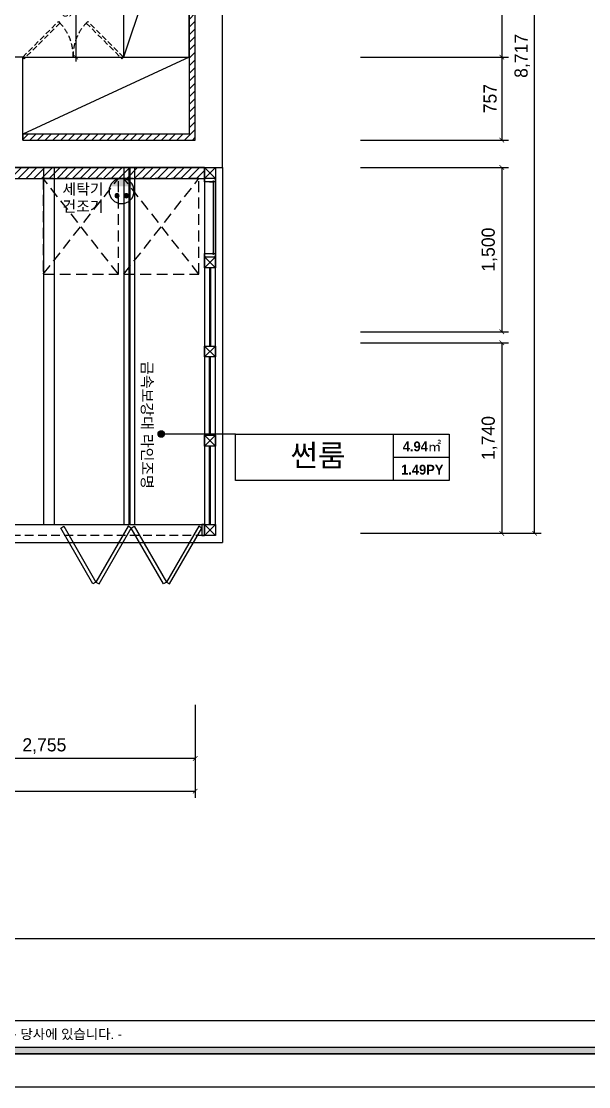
# Model space of a CAD drawing. Header units: inches. Extents: x 45519 to 207552, y -100391 to 47052.
# Drawn here: x 184330 to 189512, y 18587 to 28313 of the extents above; entities that cross this region are included whole.
import ezdxf
from ezdxf.enums import TextEntityAlignment as Align

# ---------------------------------------------------------------- set-up
doc = ezdxf.new("R2010")
doc.units = ezdxf.units.IN
doc.header["$LTSCALE"] = 100
doc.header["$MEASUREMENT"] = 0
doc.header["$PDSIZE"] = 700.071425
for name, pattern in [('DASHED', [0.75, 0.5, -0.25]), ('DASHEDX2', [1.5, 1, -0.5]), ('DH-HID2', [1.2, 0.8, -0.4])]:
    doc.linetypes.add(name, pattern=pattern)
for name, color, linetype in [('0-ELC TEXT', 7, 'Continuous'), ('03-TEXT', 3, 'Continuous'), ('03-WAL NEW', 3, 'Continuous'), ('06-FUR', 6, 'Continuous'), ('07-DIM', 1, 'Continuous'), ('07-DIM WAL', 5, 'Continuous'), ('2-con', 2, 'Continuous'), ('3.기호.계단선', 30, 'Continuous'), ('7', 7, 'Continuous'), ('CO-BATH', 6, 'Continuous'), ('CO-DO-FR', 7, 'Continuous'), ('CO-DOOR', 8, 'Continuous'), ('F-SYM', 7, 'Continuous'), ('fin', 5, 'Continuous'), ('FORM(YOURNAME)-11', 1, 'Continuous'), ('FUR', 8, 'DASHED'), ('RC-LIGHT', 7, 'Continuous'), ('설비', 140, 'Continuous')]:
    doc.layers.add(name, color=color, linetype=linetype)
doc.styles.add('HY 울릉도 L', font='')
doc.styles.add('YOURNAME', font='HY울릉도M.TTF')
doc.styles.add('넥슨고딕', font='NEXONLv1GothicBold.ttf')
doc.styles.add('마감재', font='stylu.ttf')
doc.styles.add('코레일둥고', font='Korail_Round_Gothic_Medium.ttf')
doc.styles.get('HY 울릉도 L').set_extended_font_data('HY울릉도L')
doc.dimstyles.new('40', dxfattribs={"dimscale": 40, "dimtxt": 2, "dimasz": 1, "dimexe": 1, "dimexo": 1, "dimgap": 1, "dimtad": 1, "dimdec": 0, "dimrnd": 0.05, "dimdsep": 46, "dimlunit": 6, "dimtxsty": 'HY 울릉도 L', "dimblk": 'ARCHTICK', "dimcen": 2.5, "dimdle": 1, "dimclrd": 133, "dimclre": 133, "dimclrt": 30, "dimadec": 0, "dimazin": 0, "dimtfac": 1, "dimtdec": 0, "dimtix": 1, "dimtmove": 2, "dimatfit": 3, "dimldrblk": 'ARCHTICK', "dimfxl": 0, "dimlwd": -1, "dimlwe": -1, "dimarcsym": 0})
doc.dimstyles.new('벽치수 Copy of DIM-50', dxfattribs={"dimscale": 60, "dimtxt": 2, "dimasz": 0.7, "dimexe": 1, "dimexo": 1, "dimgap": 0.7, "dimtad": 1, "dimdec": 0, "dimzin": 1, "dimdsep": 46, "dimlunit": 6, "dimtxsty": '마감재', "dimblk": 'ARCHTICK', "dimcen": -0.09, "dimclrd": 1, "dimclre": 1, "dimclrt": 3, "dimadec": 0, "dimazin": 0, "dimtfac": 1, "dimtdec": 0, "dimtix": 1, "dimtmove": 2, "dimatfit": 0, "dimldrblk": 'ARCHTICK', "dimfxl": 0, "dimtolj": 1, "dimtzin": 0, "dimarcsym": 0})

# ---------------------------------------------------------------- blocks, each defined once
blk = doc.blocks.new('FORM-PLAN')
at = {"layer": 'FORM(YOURNAME)-11'}
h = blk.add_hatch(color=256, dxfattribs=at)
h.dxf.hatch_style = 1
h.paths.add_polyline_path([(-71444, 55115), (10556, 55115), (10556, 54915), (-71444, 54915)])
h.paths.add_polyline_path([(-71444, -2085), (10556, -2085), (10556, -2285), (-71444, -2285)])
at = {"layer": 'Defpoints', "color": 158}
blk.add_line((1346, -1285), (-71444, -1285), dxfattribs=at)
for points in [[(-71444, -2285), (10556, -2285), (10556, 55115), (-71444, 55115)], [(-69444, 53115), (-64, 53115), (-64, 1215), (-69444, 1215)]]:
    blk.add_lwpolyline(points, close=True, dxfattribs=at)
at = {"layer": 'FORM(YOURNAME)-11', "color": 250}
blk.add_lwpolyline([(-72444, -3285), (11556, -3285), (11556, 56115), (-72444, 56115)], close=True, dxfattribs=at)
at = {"layer": 'FORM(YOURNAME)-11'}
blk.add_lwpolyline([(-71444, -2085), (10556, -2085), (10556, -2285), (-71444, -2285)], close=True, dxfattribs=at)
at = {"layer": 'FORM(YOURNAME)-11', "color": 1, "style": 'YOURNAME'}
blk.add_text("- 본 도서는 어떠한 경우에도 무단으로 도용할 수 없으며 도용시 '지적재산권' 보호에 관한 법률에 의거, 법적 분쟁이 발생합니다.  또한 본 도서에 관한 모든 저작권은 당사에 있습니다. -", height=300, dxfattribs=at).set_placement((-32990, -1685), align=Align.MIDDLE_CENTER)
at = {"layer": 'FORM(YOURNAME)-11', "color": 3, "style": 'YOURNAME'}
for tag, height, p in [('1', 450, (9905, 18188)), ('2', 450, (9905, 17544)), ('3', 450, (9905, 16257)), ('4', 450, (9905, 14326)), ('5', 515, (9905, 12009)), ('6', 515, (9905, 9757)), ('7', 515, (9905, 7504)), ('8', 515, (9905, 5252)), ('9', 515, (9905, 2999)), ('10', 515, (5655, 811)), ('11', 515, (9905, 747)), ('12', 515, (5655, -1441)), ('13', 515, (9905, -1441))]:
    blk.add_attdef(tag, text='', height=height, dxfattribs=at).set_placement(p, align=Align.MIDDLE_RIGHT)
blk = doc.blocks.new('*U425')
at = {"layer": 'F-SYM', "xscale": 0.3, "yscale": 0.3, "zscale": 0.3}
blk.add_blockref('FORM-PLAN', (190585.1, 19572.3), dxfattribs=at)
blk = doc.blocks.new('_ArchTick')
at = {"color": 0, "linetype": 'ByBlock', "const_width": 0.15}
blk.add_lwpolyline([(-0.5, -0.5), (0.5, 0.5)], dxfattribs=at)
blk = doc.blocks.new('*D159')
at = {"layer": '07-DIM', "color": 1, "lineweight": -2}
for p, q in [((187427.9, 32355.8), (189077.9, 32355.8)), ((189017.9, 23638.8), (189017.9, 32355.8)), ((187427.9, 23638.8), (189077.9, 23638.8))]:
    blk.add_line(p, q, dxfattribs=at)
at = {"layer": 'Defpoints', "color": 0}
for p in [(187367.9, 32355.8), (189017.9, 32355.8), (187367.9, 23638.8)]:
    blk.add_point(p, dxfattribs=at)
at = {"layer": '07-DIM', "color": 1, "lineweight": -2, "xscale": 42, "yscale": 42, "zscale": 42}
for p, rotation in [((189017.9, 32355.8), 90), ((189017.9, 23638.8), 270)]:
    blk.add_blockref('_ArchTick', p, dxfattribs=dict(at, rotation=rotation))
at = {"layer": '07-DIM', "color": 3, "insert": (188905.1, 27997.3), "char_height": 120, "attachment_point": 5, "rotation": 90, "style": '마감재'}
blk.add_mtext('\\A1;8,717', dxfattribs=at)
blk = doc.blocks.new('*D160')
at = {"layer": '07-DIM', "color": 1, "lineweight": -2}
for p, q in [((187427.9, 30390.8), (188777.9, 30390.8)), ((188717.9, 30390.8), (188717.9, 27985.8)), ((187427.9, 27985.8), (188777.9, 27985.8))]:
    blk.add_line(p, q, dxfattribs=at)
at = {"layer": 'Defpoints', "color": 0}
for p in [(187367.9, 30390.8), (187367.9, 27985.8), (188717.9, 27985.8)]:
    blk.add_point(p, dxfattribs=at)
at = {"layer": '07-DIM', "color": 1, "lineweight": -2, "xscale": 42, "yscale": 42, "zscale": 42}
for p, rotation in [((188717.9, 30390.8), 90), ((188717.9, 27985.8), 270)]:
    blk.add_blockref('_ArchTick', p, dxfattribs=dict(at, rotation=rotation))
at = {"layer": '07-DIM', "color": 3, "insert": (188604.7, 29188.3), "char_height": 120, "attachment_point": 5, "rotation": 90, "style": '마감재'}
blk.add_mtext('\\A1;2,405', dxfattribs=at)
blk = doc.blocks.new('*D162')
at = {"layer": '07-DIM', "color": 1, "lineweight": -2}
for p, q in [((174747.9, 22073.9), (174747.9, 21223.9)), ((185917.9, 22073.9), (185917.9, 21223.9)), ((174747.9, 21283.9), (185917.9, 21283.9))]:
    blk.add_line(p, q, dxfattribs=at)
at = {"layer": 'Defpoints', "color": 0}
for p in [(174747.9, 22133.9), (185917.9, 22133.9), (185917.9, 21283.9)]:
    blk.add_point(p, dxfattribs=at)
at = {"layer": '07-DIM', "color": 1, "lineweight": -2, "xscale": 42, "yscale": 42, "zscale": 42, "rotation": 180}
blk.add_blockref('_ArchTick', (174747.9, 21283.9), dxfattribs=at)
at = {"layer": '07-DIM', "color": 1, "lineweight": -2, "xscale": 42, "yscale": 42, "zscale": 42}
blk.add_blockref('_ArchTick', (185917.9, 21283.9), dxfattribs=at)
at = {"layer": '07-DIM', "color": 3, "insert": (180332.9, 21397.1), "char_height": 120, "attachment_point": 5, "style": '마감재'}
blk.add_mtext('\\A1;11,170', dxfattribs=at)
blk = doc.blocks.new('*D164')
at = {"layer": '07-DIM', "color": 1, "lineweight": -2}
for p, q in [((183162.9, 22073.9), (183162.9, 21523.9)), ((185917.9, 22073.9), (185917.9, 21523.9)), ((185917.9, 21583.9), (183162.9, 21583.9))]:
    blk.add_line(p, q, dxfattribs=at)
at = {"layer": 'Defpoints', "color": 0}
for p in [(183162.9, 22133.9), (185917.9, 22133.9), (183162.9, 21583.9)]:
    blk.add_point(p, dxfattribs=at)
at = {"layer": '07-DIM', "color": 1, "lineweight": -2, "xscale": 42, "yscale": 42, "zscale": 42, "rotation": 180}
blk.add_blockref('_ArchTick', (183162.9, 21583.9), dxfattribs=at)
at = {"layer": '07-DIM', "color": 1, "lineweight": -2, "xscale": 42, "yscale": 42, "zscale": 42}
blk.add_blockref('_ArchTick', (185917.9, 21583.9), dxfattribs=at)
at = {"layer": '07-DIM', "color": 3, "insert": (184540.4, 21696.7), "char_height": 120, "attachment_point": 5, "style": '마감재'}
blk.add_mtext('\\A1;2,755', dxfattribs=at)
blk = doc.blocks.new('*D165')
at = {"layer": '07-DIM', "color": 1, "lineweight": -2}
for p, q in [((187427.9, 27985.8), (188777.9, 27985.8)), ((188717.9, 27985.8), (188717.9, 27228.8)), ((187427.9, 27228.8), (188777.9, 27228.8))]:
    blk.add_line(p, q, dxfattribs=at)
at = {"layer": 'Defpoints', "color": 0}
for p in [(187367.9, 27985.8), (187367.9, 27228.8), (188717.9, 27228.8)]:
    blk.add_point(p, dxfattribs=at)
at = {"layer": '07-DIM', "color": 1, "lineweight": -2, "xscale": 42, "yscale": 42, "zscale": 42}
for p, rotation in [((188717.9, 27985.8), 90), ((188717.9, 27228.8), 270)]:
    blk.add_blockref('_ArchTick', p, dxfattribs=dict(at, rotation=rotation))
at = {"layer": '07-DIM', "color": 3, "insert": (188611.6, 27607.3), "char_height": 120, "attachment_point": 5, "rotation": 90, "style": '마감재'}
blk.add_mtext('\\A1;757', dxfattribs=at)
blk = doc.blocks.new('*D168')
at = {"layer": '07-DIM', "color": 1, "lineweight": -2}
for p, q in [((187427.9, 26978.8), (188777.9, 26978.8)), ((188717.9, 26978.8), (188717.9, 25478.8)), ((187427.9, 25478.8), (188777.9, 25478.8))]:
    blk.add_line(p, q, dxfattribs=at)
at = {"layer": 'Defpoints', "color": 0}
for p in [(187367.9, 26978.8), (187367.9, 25478.8), (188717.9, 25478.8)]:
    blk.add_point(p, dxfattribs=at)
at = {"layer": '07-DIM', "color": 1, "lineweight": -2, "xscale": 42, "yscale": 42, "zscale": 42}
for p, rotation in [((188717.9, 26978.8), 90), ((188717.9, 25478.8), 270)]:
    blk.add_blockref('_ArchTick', p, dxfattribs=dict(at, rotation=rotation))
at = {"layer": '07-DIM', "color": 3, "insert": (188604.7, 26228.8), "char_height": 120, "attachment_point": 5, "rotation": 90, "style": '마감재'}
blk.add_mtext('\\A1;1,500', dxfattribs=at)
blk = doc.blocks.new('*D169')
at = {"layer": '07-DIM', "color": 1, "lineweight": -2}
for p, q in [((187427.9, 25378.8), (188777.9, 25378.8)), ((188717.9, 25378.8), (188717.9, 23638.8)), ((187427.9, 23638.8), (188777.9, 23638.8))]:
    blk.add_line(p, q, dxfattribs=at)
at = {"layer": 'Defpoints', "color": 0}
for p in [(187367.9, 25378.8), (187367.9, 23638.8), (188717.9, 23638.8)]:
    blk.add_point(p, dxfattribs=at)
at = {"layer": '07-DIM', "color": 1, "lineweight": -2, "xscale": 42, "yscale": 42, "zscale": 42}
for p, rotation in [((188717.9, 25378.8), 90), ((188717.9, 23638.8), 270)]:
    blk.add_blockref('_ArchTick', p, dxfattribs=dict(at, rotation=rotation))
at = {"layer": '07-DIM', "color": 3, "insert": (188604.7, 24508.8), "char_height": 120, "attachment_point": 5, "rotation": 90, "style": '마감재'}
blk.add_mtext('\\A1;1,740', dxfattribs=at)
blk = doc.blocks.new('*D209')
at = {"layer": '07-DIM WAL', "color": 133}
for p, q in [((184827.9, 28928.3), (184827.9, 27945.8)), ((184867.9, 28888.3), (184867.9, 28888.3)), ((184867.9, 27985.8), (184867.9, 27985.8))]:
    blk.add_line(p, q, dxfattribs=at)
at = {"layer": 'Defpoints', "color": 0}
for p in [(184827.9, 28888.3), (184827.9, 27985.8), (184827.9, 27985.8)]:
    blk.add_point(p, dxfattribs=at)
at = {"layer": '07-DIM WAL', "color": 133, "xscale": 40, "yscale": 40, "zscale": 40}
for p, rotation in [((184827.9, 28888.3), 90), ((184827.9, 27985.8), 270)]:
    blk.add_blockref('_ArchTick', p, dxfattribs=dict(at, rotation=rotation))
at = {"layer": '07-DIM WAL', "color": 30, "insert": (184746.1, 28437.1), "char_height": 80, "attachment_point": 5, "rotation": 90, "style": 'HY 울릉도 L'}
blk.add_mtext('903', dxfattribs=at)
blk = doc.blocks.new('vudauseh2')
at = {"layer": '2-con'}
for p, q in [((185317.9, 9408.8), (185317.9, 13473.8)), ((185567.9, 9158.8), (185567.9, 13473.8)), ((183742.9, 10165.8), (183502.9, 10165.8)), ((183742.9, 9408.8), (183742.9, 10165.8)), ((183742.9, 9408.8), (185317.9, 9408.8)), ((183492.9, 9158.8), (185567.9, 9158.8))]:
    blk.add_line(p, q, dxfattribs=at)
at = {"layer": 'fin', "color": 4}
for p, q in [((185402.4, 9158.8), (185402.4, 5898.8)), ((185567.9, 9158.8), (185567.9, 5733.8)), ((182562.9, 5898.8), (185402.4, 5898.8)), ((182562.9, 5733.8), (185567.9, 5733.8))]:
    blk.add_line(p, q, dxfattribs=at)
blk = doc.blocks.new('CJSWJDEH')
at = {"layer": '03-WAL NEW'}
h = blk.add_hatch(dxfattribs=at)
h.set_pattern_fill('_USER', color=256, scale=50, angle=45, pattern_type=0)
h.set_pattern_definition([(45, (50851.974, 3807.85), (-35.355339, 35.355339), [])])
h.paths.add_polyline_path([(209144.9, 30686.7), (211054.3, 30686.7), (211054.3, 30786.7), (209144.9, 30786.7)])
at = {"layer": '3.기호.계단선'}
h = blk.add_hatch(dxfattribs=at)
h.set_pattern_fill('_USER', color=8, scale=50, angle=45, pattern_type=0)
h.set_pattern_definition([(45, (69203.706, 3807.85), (-35.355339, 35.355339), [])])
h.paths.add_polyline_path([(210969.9, 34198.7), (210914.9, 34198.7), (210914.9, 31091.7), (209394.9, 31091.7), (209394.9, 31036.7), (210969.9, 31036.7)])
at = {"color": 8}
for p, q in [((211054.3, 30686.7), (211154.3, 30786.7)), ((211054.3, 30786.7), (211154.3, 30686.7)), ((211054.3, 29871.7), (211154.3, 29971.7)), ((211054.3, 29971.7), (211154.3, 29871.7)), ((211099.3, 29871.7), (211099.3, 29156.7)), ((211109.3, 29871.7), (211109.3, 29156.7)), ((211054.3, 29056.7), (211154.3, 29156.7)), ((211054.3, 29156.7), (211154.3, 29056.7)), ((211099.3, 28341.7), (211099.3, 29056.7)), ((211109.3, 28341.7), (211109.3, 29056.7)), ((211054.3, 28241.7), (211154.3, 28341.7)), ((211054.3, 28341.7), (211154.3, 28241.7)), ((211099.3, 27526.7), (211099.3, 28241.7)), ((211109.3, 27526.7), (211109.3, 28241.7)), ((211054.3, 27426.7), (211154.3, 27526.7)), ((211054.3, 27526.7), (211154.3, 27426.7))]:
    blk.add_line(p, q, dxfattribs=at)
at = {"color": 8, "linetype": 'Continuous'}
for p, q in [((211063.3, 30686.7), (211054.3, 30686.7)), ((211054.3, 30656.7), (211054.3, 30001.7)), ((211099.1, 30656.7), (211130.1, 30656.7)), ((211154.3, 30656.7), (211140.1, 30656.7)), ((211154.3, 30656.7), (211154.3, 30001.7))]:
    blk.add_line(p, q, dxfattribs=at)
at = {"color": 8}
for points in [[(211054.3, 30786.7), (211154.3, 30786.7), (211154.3, 30686.7), (211054.3, 30686.7)], [(211154.3, 30686.7), (211054.3, 30686.7), (211054.3, 27526.7), (211154.3, 27526.7)], [(211054.3, 29971.7), (211154.3, 29971.7), (211154.3, 29871.7), (211054.3, 29871.7)], [(211054.3, 29156.7), (211154.3, 29156.7), (211154.3, 29056.7), (211054.3, 29056.7)], [(211054.3, 28341.7), (211154.3, 28341.7), (211154.3, 28241.7), (211054.3, 28241.7)], [(211054.3, 27526.7), (211154.3, 27526.7), (211154.3, 27426.7), (211054.3, 27426.7)]]:
    blk.add_lwpolyline(points, close=True, dxfattribs=at)
at = {"color": 8, "linetype": 'Continuous'}
for points in [[(211145.3, 30686.7), (211154.3, 30686.7), (211154.3, 30656.7), (211140.1, 30656.7), (211138.3, 30662.2), (211131.9, 30662.2), (211130.1, 30656.7), (211054.3, 30656.7), (211054.3, 30686.7)], [(211129.3, 30656.7), (211130.7, 30653.9), (211131.7, 30653.4), (211133.1, 30652.9)], [(211137.1, 29998.2), (211137.1, 30660.2), (211133.1, 30660.2), (211133.1, 29998.2), (211137.1, 29998.2), (211133.1, 29998.2)], [(211140.9, 30656.7), (211139.5, 30653.9), (211138.5, 30653.4), (211137.1, 30652.9)], [(211063.3, 29971.7), (211054.3, 29971.7), (211054.3, 30001.7), (211130.1, 30001.7), (211131.9, 29996.1), (211138.3, 29996.1), (211140.1, 30001.7), (211154.3, 30001.7), (211154.3, 29971.7), (211145.3, 29971.7)], [(211129.3, 30001.7), (211130.7, 30004.4), (211131.7, 30005), (211133.1, 30005.5)], [(211140.9, 30001.7), (211139.5, 30004.4), (211138.5, 30005), (211137.1, 30005.5)]]:
    blk.add_lwpolyline(points, dxfattribs=at)
at = {"layer": '03-WAL NEW'}
blk.add_lwpolyline([(209144.9, 30686.7), (211054.3, 30686.7), (211054.3, 30786.7), (209144.9, 30786.7)], close=True, dxfattribs=at)
at = {"layer": '06-FUR', "color": 8, "linetype": 'DASHEDX2'}
for p, q in [((210268.3, 29811.7), (209582.3, 30686.7)), ((209582.3, 29811.7), (210268.3, 30686.7)), ((211004.3, 29811.7), (210318.3, 30686.7)), ((210318.3, 29811.7), (211004.3, 30686.7))]:
    blk.add_line(p, q, dxfattribs=at)
for points in [[(209582.3, 29811.7), (210268.3, 29811.7), (210268.3, 30686.7), (209582.3, 30686.7)], [(210318.3, 29811.7), (211004.3, 29811.7), (211004.3, 30686.7), (210318.3, 30686.7)]]:
    blk.add_lwpolyline(points, close=True, dxfattribs=at)
at = {"layer": '3.기호.계단선', "color": 8}
blk.add_lwpolyline([(210969.9, 34198.7), (210914.9, 34198.7), (210914.9, 31091.7), (209394.9, 31091.7), (209394.9, 31036.7), (210969.9, 31036.7), (210969.9, 34198.7)], dxfattribs=at)
at = {"layer": 'CO-BATH', "color": 8}
for p, q in [((210914.9, 33598.7), (210314.9, 31793.7)), ((210914.9, 31793.7), (209394.9, 31091.7))]:
    blk.add_line(p, q, dxfattribs=at)
for points in [[(210314.9, 31793.7), (210914.9, 31793.7), (210914.9, 33598.7), (210314.9, 33598.7)], [(209394.9, 31793.7), (210914.9, 31793.7), (210914.9, 31091.7), (209394.9, 31091.7)]]:
    blk.add_lwpolyline(points, close=True, dxfattribs=at)
at = {"layer": 'CO-DO-FR', "color": 8}
blk.add_lwpolyline([(211054.3, 27526.7), (211030.3, 27526.7), (211030.3, 27426.7), (211054.3, 27426.7)], close=True, dxfattribs=at)
at = {"layer": 'CO-DOOR', "color": 8, "linetype": 'DH-HID2'}
blk.add_lwpolyline([(208314.9, 27526.7), (211054.3, 27526.7), (211054.3, 27426.7), (208314.9, 27426.7)], close=True, dxfattribs=at)
at = {"layer": 'CO-DOOR', "color": 8}
for points in [[(209769.6, 27510.7), (210063.9, 27000.8), (210036.2, 26984.8), (209741.8, 27494.6)], [(210358.3, 27510.7), (210063.9, 27000.8), (210091.7, 26984.8), (210386.1, 27494.6)], [(210413.8, 27510.7), (210708.2, 27000.8), (210680.4, 26984.8), (210386.1, 27494.6)], [(211002.6, 27510.7), (210708.2, 27000.8), (210735.9, 26984.8), (211030.3, 27494.6)]]:
    blk.add_lwpolyline(points, close=True, dxfattribs=at)
at = {"layer": 'FUR', "color": 8}
for points in [[(209734.3, 32104.8), (209409, 31779.5), (209394.9, 31793.7), (209720.2, 32119)], [(209975.5, 32104.8), (210300.7, 31779.5), (210314.9, 31793.7), (209989.6, 32119)]]:
    blk.add_lwpolyline(points, close=True, dxfattribs=at)
for centre, start, end in [((209430.6, 31808.2), 358.04614, 45.67478), ((210279.2, 31808.2), 134.32522, 181.95386)]:
    blk.add_arc(centre, 424.6, start, end, dxfattribs=at)
blk.add_blockref('vudauseh2', (25652, 21627.9))
blk = doc.blocks.new('ZHSTPSXMCNRK')
at = {"layer": '설비'}
h = blk.add_hatch(color=10, dxfattribs=at)
edge = h.paths.add_edge_path()
edge.add_arc((124791.9, 27386.8), 18.3, 0, 360)
h = blk.add_hatch(color=10, dxfattribs=at)
edge = h.paths.add_edge_path()
edge.add_arc((124876, 27386.8), 18.3, 0, 360)
h = blk.add_hatch(color=10, dxfattribs=at)
edge = h.paths.add_edge_path()
edge.add_line((124940.6, 27300.8), (124727.3, 27300.8))
edge.add_ellipse((124834, 27343.8), major_axis=(81.3, 81.3), ratio=1, start_angle=156.95778, end_angle=293.04222)
at = {"layer": '설비', "color": 10}
for centre, radius in [((124834, 27343.8), 115), ((124791.9, 27386.8), 18.3), ((124876, 27386.8), 18.3)]:
    blk.add_circle(centre, radius, dxfattribs=at)

msp = doc.modelspace()

# ---------------------------------------------------------------- hatches: boundary and pattern name
at = {"layer": '0-ELC TEXT'}
h = msp.add_hatch(color=256, dxfattribs=at)
h.dxf.hatch_style = 1
edge = h.paths.add_edge_path()
edge.add_arc((185608.2, 24545.3), 30, 0, 360)

# ---------------------------------------------------------------- linework, layer by layer
for p, q in [((186287.4, 24545.3), (185608.2, 24545.3)), ((187727.4, 24120.8), (187727.4, 24545.3)), ((187727.4, 24333.1), (188237.1, 24333.1))]:
    msp.add_line(p, q, dxfattribs=at)
msp.add_lwpolyline([(186287.4, 24545.3), (188237.1, 24545.3), (188237.1, 24120.8), (186287.4, 24120.8)], close=True, dxfattribs=at)
msp.add_circle((185608.2, 24545.3), 30, dxfattribs=at)
at = {"layer": 'RC-LIGHT'}
for points in [[(184632.4, 23718.8), (184632.4, 26978.8), (184532.4, 26978.8), (184532.4, 23718.8), (184632.4, 23718.8)], [(185367.4, 23718.8), (185367.4, 26978.8), (185267.4, 26978.8), (185267.4, 23718.8), (185367.4, 23718.8)]]:
    msp.add_lwpolyline(points, dxfattribs=at)
at = {"layer": '설비', "color": 140, "const_width": 20}
msp.add_lwpolyline([(185317.4, 26978.8), (185317.4, 23718.8)], dxfattribs=at)

# ---------------------------------------------------------------- block references
msp.add_blockref('CJSWJDEH', (-25052, -3807.9))
at = {"layer": '7'}
msp.add_blockref('*U425', (0, 0), dxfattribs=at)
at = {"layer": '설비', "color": 140, "xscale": -1, "rotation": 180}
msp.add_blockref('ZHSTPSXMCNRK', (60412.3, 54107.7), dxfattribs=at)

# ---------------------------------------------------------------- texts
at = {"layer": '0-ELC TEXT', "style": '코레일둥고'}
msp.add_text('금속보강대 라인조명', height=100, rotation=270, dxfattribs=at).set_placement((185429.8, 25210.4))
at = {"layer": '03-TEXT'}
for s, height, style, p in [('썬룸', 200, '코레일둥고', (187039, 24249.8)), ('4.94㎡', 90, '넥슨고딕', (187989.6, 24387.2)), ('1.49PY', 90, '넥슨고딕', (187991.5, 24174.9))]:
    msp.add_text(s, height=height, dxfattribs=dict(at, style=style)).set_placement(p, align=Align.CENTER)
at = {"layer": '설비', "color": 10, "style": '코레일둥고'}
for s, p in [('세탁기', (184705.3, 26730.6)), ('건조기 ', (184705.3, 26574.1))]:
    msp.add_text(s, height=100, dxfattribs=at).set_placement(p)

# ---------------------------------------------------------------- dimensions: what is measured, and where the dimension line sits
at = {"layer": '07-DIM'}
for base, p1, p2, picture, middle in [((189017.9, 32355.8), (187367.9, 23638.8), (187367.9, 32355.8), '*D159', (188905.1, 27997.3)), ((188717.9, 27985.8), (187367.9, 30390.8), (187367.9, 27985.8), '*D160', (188604.7, 29188.3)), ((188717.9, 27228.8), (187367.9, 27985.8), (187367.9, 27228.8), '*D165', (188611.6, 27607.3)), ((188717.9, 25478.8), (187367.9, 26978.8), (187367.9, 25478.8), '*D168', (188604.7, 26228.8)), ((188717.9, 23638.8), (187367.9, 25378.8), (187367.9, 23638.8), '*D169', (188604.7, 24508.8))]:
    dim = msp.add_linear_dim(base=base, p1=p1, p2=p2, angle=90, dimstyle='벽치수 Copy of DIM-50', dxfattribs=at)
    dim.commit()
    dim.dimension.update_dxf_attribs({"geometry": picture, "text_midpoint": middle})
for base, p1, p2, picture, middle in [((185917.9, 21283.9), (174747.9, 22133.9), (185917.9, 22133.9), '*D162', (180332.9, 21397.1)), ((183162.9, 21583.9), (185917.9, 22133.9), (183162.9, 22133.9), '*D164', (184540.4, 21696.7))]:
    dim = msp.add_linear_dim(base=base, p1=p1, p2=p2, dimstyle='벽치수 Copy of DIM-50', dxfattribs=at)
    dim.commit()
    dim.dimension.update_dxf_attribs({"geometry": picture, "text_midpoint": middle})
at = {"layer": '07-DIM WAL'}
dim = msp.add_linear_dim(base=(184827.9099723, 27985.8342966), p1=(184827.9099723, 28888.3342966), p2=(184827.9099723, 27985.8342966), angle=90, dimstyle='40', dxfattribs=at)
dim.commit()
dim.dimension.update_dxf_attribs({"geometry": '*D209', "text_midpoint": (184746.1189275, 28437.0842966)})

doc.saveas('drawing.dxf')
